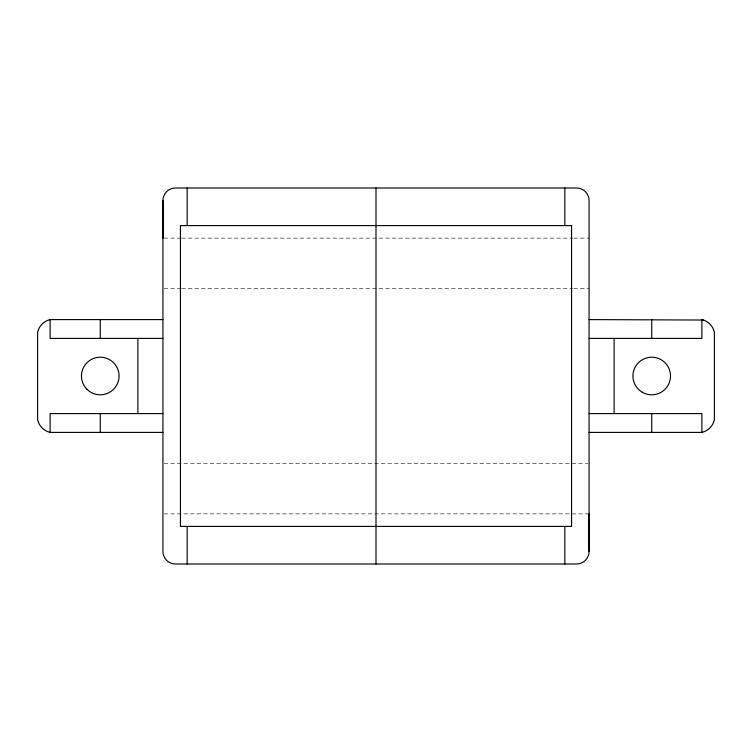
<?xml version="1.0" encoding="UTF-8"?>
<svg xmlns="http://www.w3.org/2000/svg" width="752" height="752" viewBox="0 0 752 752"><rect width="100%" height="100%" fill="white"/><g stroke="black" fill="none" stroke-linecap="round" stroke-linejoin="round"><path stroke-width="0.56" stroke-dasharray="3.76 2.82" d="M164.105 238.13L180.546 238.13M181.655 238.13L572.667 238.13M573.804 238.13L589.07 238.13M164.105 288.27L180.546 288.27M181.655 288.27L572.667 288.27M573.804 288.27L589.07 288.27M164.105 463.73L587.895 463.73M164.105 513.87L589.07 513.87"/><path stroke-width="1.13" d="M100.27 432.4L100.27 413.6M162.93 432.4L162.93 200.53A12.53 12.53 0 0 1 175.47 188L576.53 188A12.53 12.53 0 0 1 589.07 200.53L589.07 551.47A12.53 12.53 0 0 1 576.53 564L175.47 564A12.53 12.53 0 0 1 162.93 551.47L162.93 432.4L50.13 432.4A16.92 16.92 0 0 1 37.6 419.87L37.6 332.13A16.92 16.92 0 0 1 50.13 319.6L162.93 319.6M651.73 338.4L651.73 319.6M589.07 319.6L703.364 320.032M162.93 338.4L50.13 338.4L50.13 319.6M589.07 338.4L701.87 338.4L701.87 319.6A16.92 16.92 0 0 1 714.4 332.13L714.4 419.87A16.92 16.92 0 0 1 701.87 432.4L589.07 432.4M162.93 413.6L50.13 413.6L50.13 432.4M589.07 413.6L701.87 413.6L701.87 432.4M651.73 413.6L651.73 432.4M614.13 338.4L614.13 413.6M589.07 513.87L589.07 551.47M564.827 188L564.827 225.6M564.827 526.4L564.827 564M376 188L376 564M187.173 188L187.173 225.6M187.173 526.4L187.173 564M162.93 200.53L162.93 238.13M137.87 338.4L137.87 413.6M100.27 319.6L100.27 338.4M571.548 225.6L180.452 225.6L180.452 526.4L571.548 526.4L571.548 225.6M86.969 389.292A18.8 18.8 0 0 0 118.431 380.869A18.8 18.8 0 0 0 95.401 357.839A18.8 18.8 0 0 0 86.969 389.292M642.33 392.281A18.8 18.8 0 0 0 670.53 376A18.8 18.8 0 0 0 642.33 359.719A18.8 18.8 0 0 0 642.33 392.281"/></g></svg>
